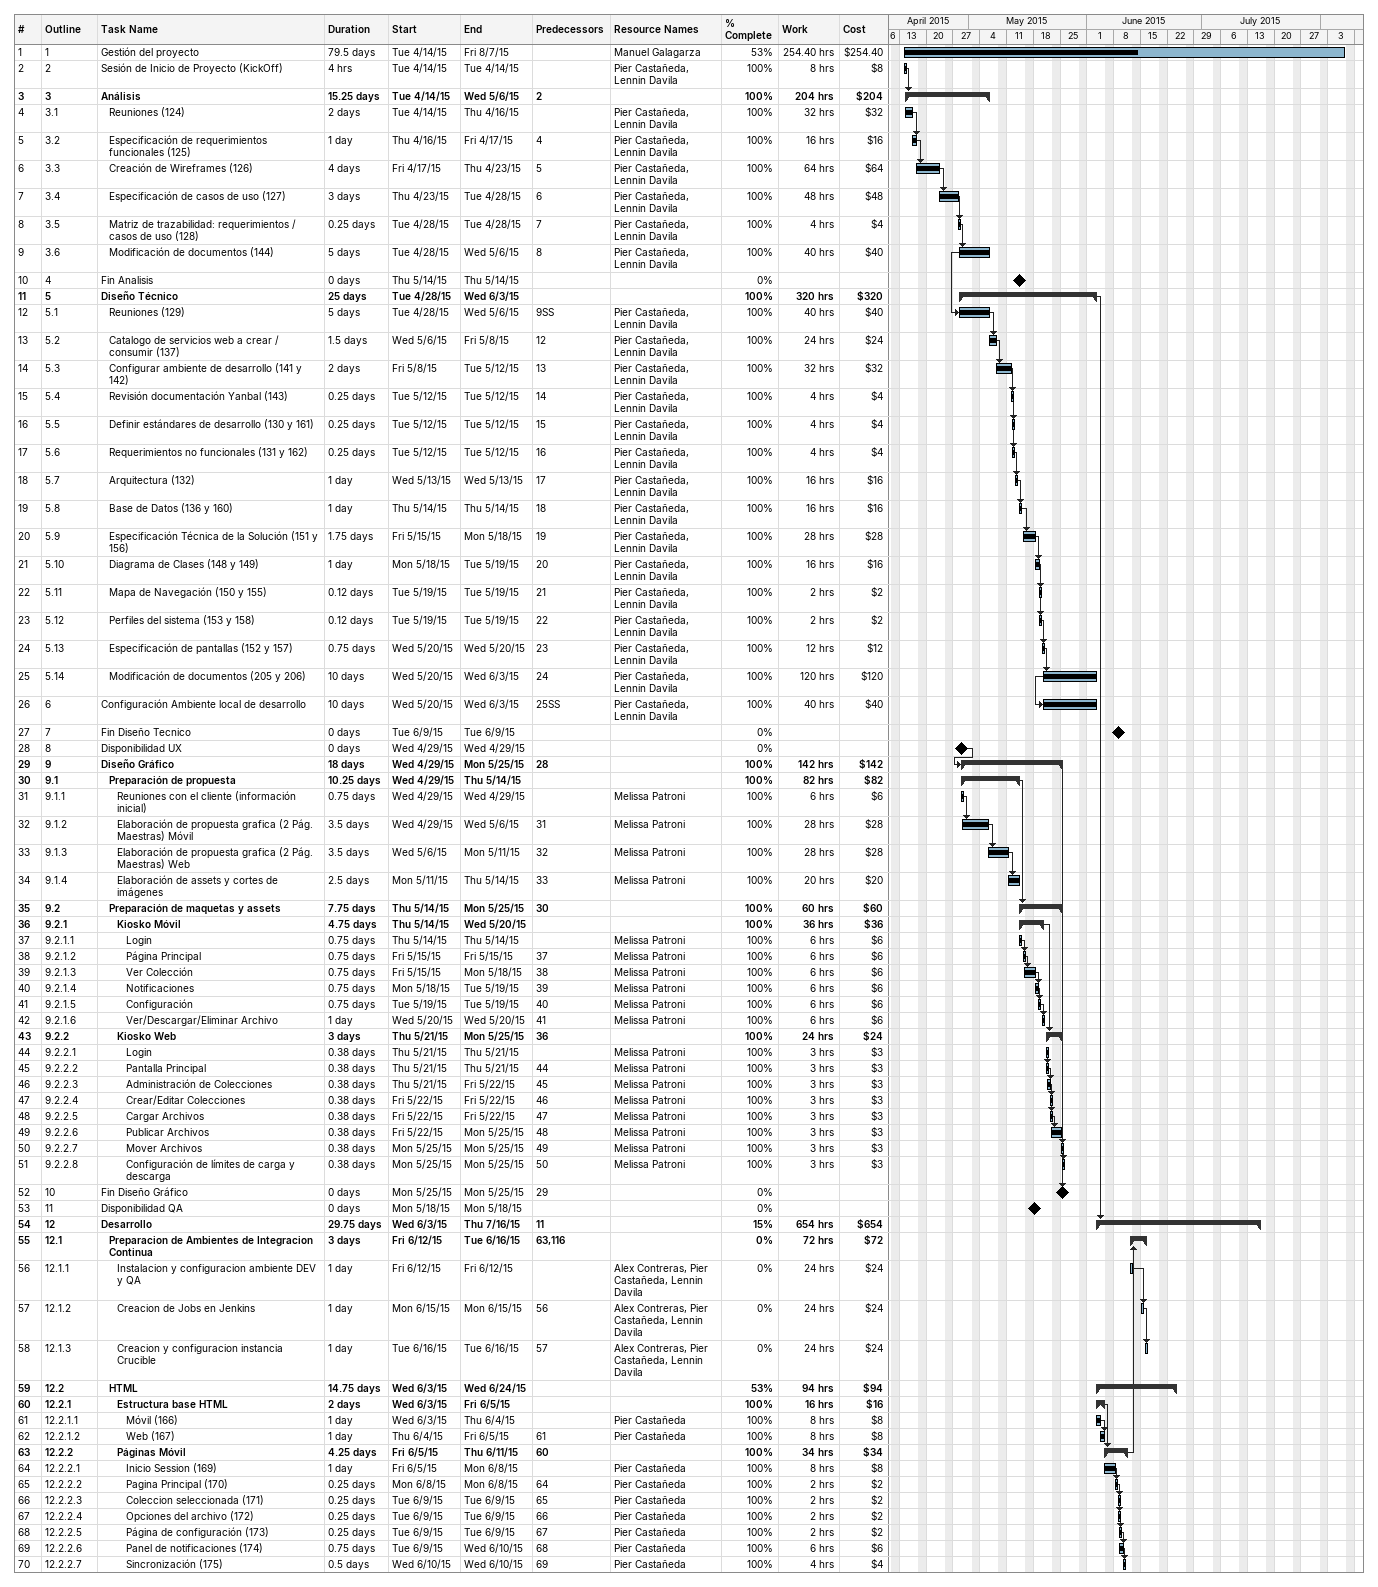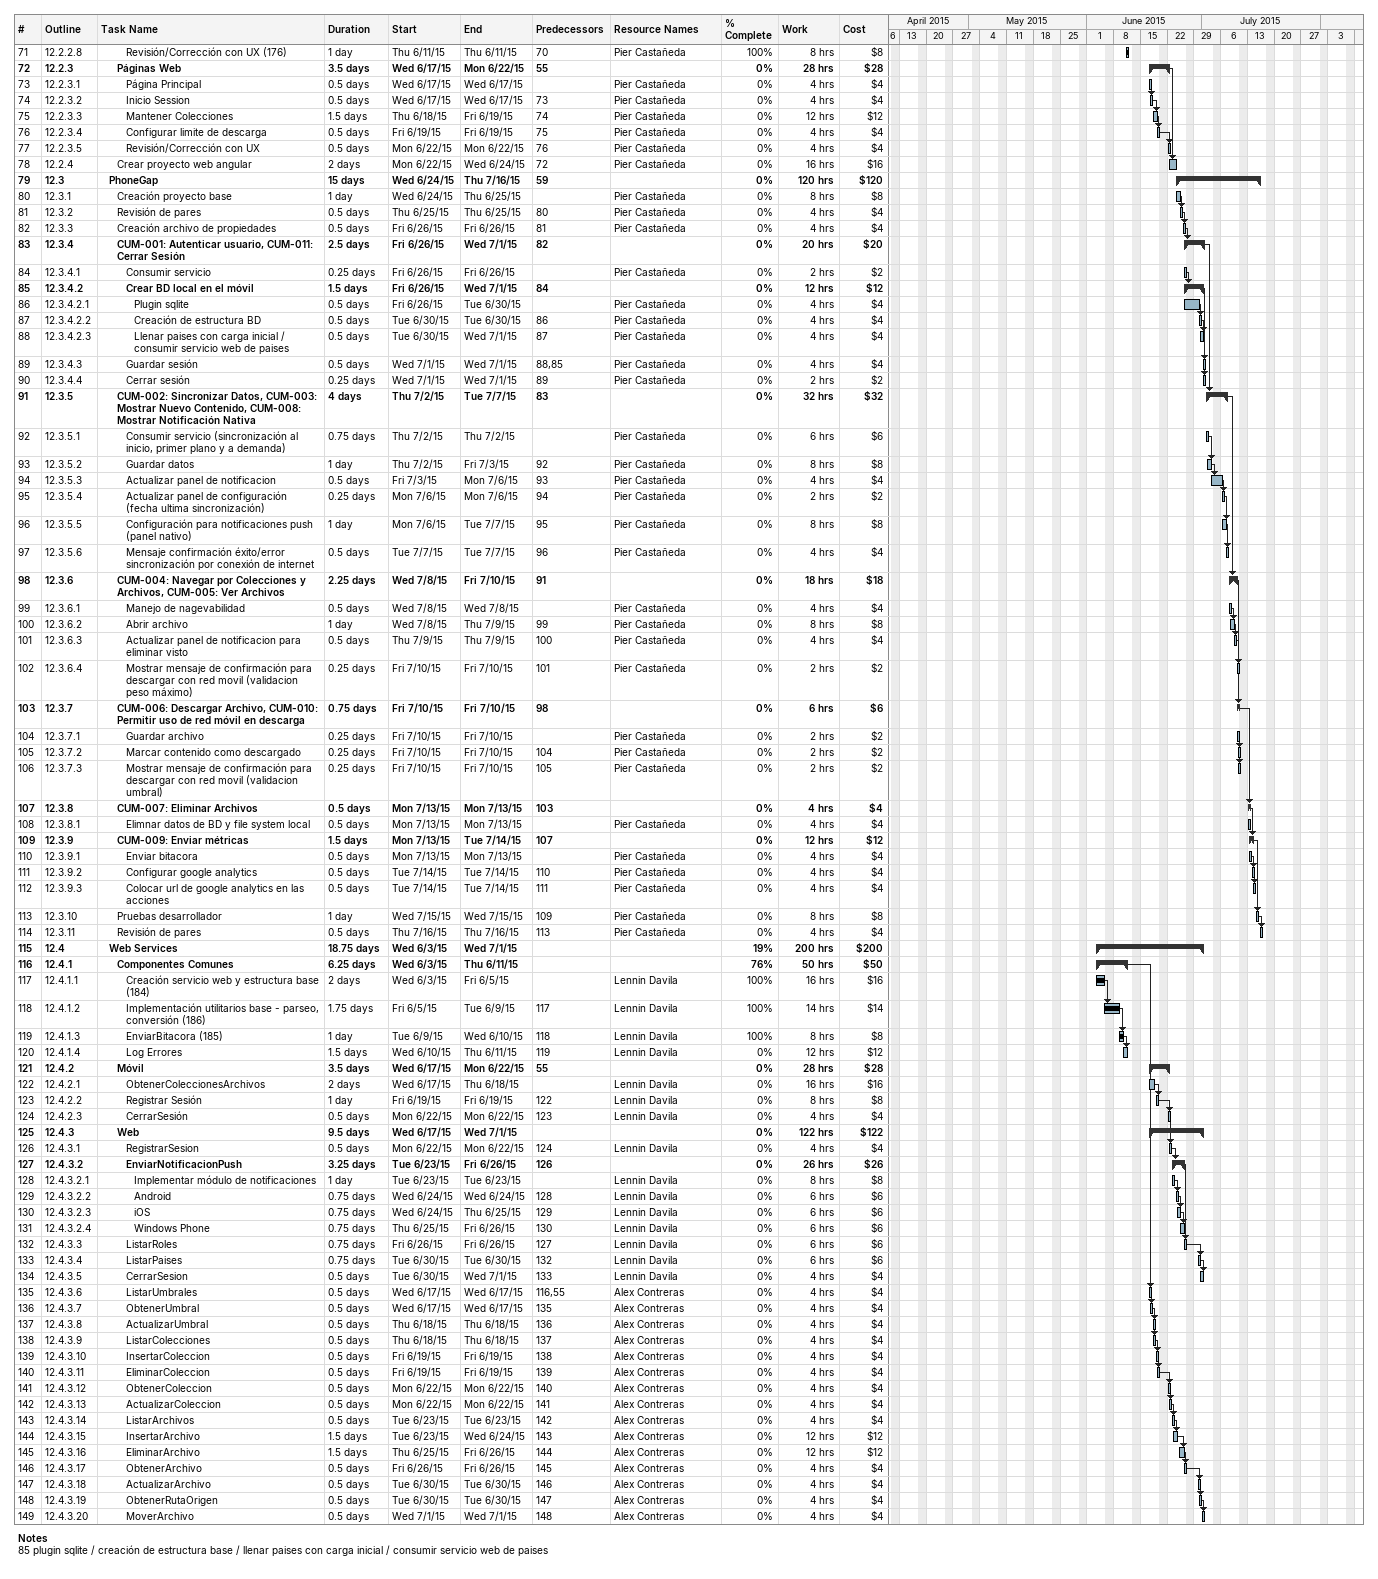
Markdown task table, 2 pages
| ID | WBS | Task | Duration | Start | Finish | Predecessors | Resources | % complete | Work (h) | Cost ($) |
|---|---|---|---|---|---|---|---|---|---|---|
| 1 | 1 | Gestión del proyecto | 79.5d | 2015-04-14 | 2015-08-07 |  | Manuel Galagarza | 53 | 254.40 | 254.40 |
| 2 | 2 | Sesión de Inicio de Proyecto (KickOff) | 4h | 2015-04-14 | 2015-04-14 |  | Pier Castañeda, Lennin Davila | 100 | 8 | 8 |
| 3 | 3 | **Análisis** | 15.25d | 2015-04-14 | 2015-05-06 | 2 |  | 100 | 204 | 204 |
| 4 | 3.1 | Reuniones (124) | 2d | 2015-04-14 | 2015-04-16 |  | Pier Castañeda, Lennin Davila | 100 | 32 | 32 |
| 5 | 3.2 | Especificación de requerimientos funcionales (125) | 1d | 2015-04-16 | 2015-04-17 | 4 | Pier Castañeda, Lennin Davila | 100 | 16 | 16 |
| 6 | 3.3 | Creación de Wireframes (126) | 4d | 2015-04-17 | 2015-04-23 | 5 | Pier Castañeda, Lennin Davila | 100 | 64 | 64 |
| 7 | 3.4 | Especificación de casos de uso (127) | 3d | 2015-04-23 | 2015-04-28 | 6 | Pier Castañeda, Lennin Davila | 100 | 48 | 48 |
| 8 | 3.5 | Matriz de trazabilidad: requerimientos / casos de uso (128) | 0.25d | 2015-04-28 | 2015-04-28 | 7 | Pier Castañeda, Lennin Davila | 100 | 4 | 4 |
| 9 | 3.6 | Modificación de documentos (144) | 5d | 2015-04-28 | 2015-05-06 | 8 | Pier Castañeda, Lennin Davila | 100 | 40 | 40 |
| 10 | 4 | Fin Analisis | 0d | 2015-05-14 | 2015-05-14 |  |  | 0 |  |  |
| 11 | 5 | **Diseño Técnico** | 25d | 2015-04-28 | 2015-06-03 |  |  | 100 | 320 | 320 |
| 12 | 5.1 | Reuniones (129) | 5d | 2015-04-28 | 2015-05-06 | 9SS | Pier Castañeda, Lennin Davila | 100 | 40 | 40 |
| 13 | 5.2 | Catalogo de servicios web a crear / consumir (137) | 1.5d | 2015-05-06 | 2015-05-08 | 12 | Pier Castañeda, Lennin Davila | 100 | 24 | 24 |
| 14 | 5.3 | Configurar ambiente de desarrollo (141 y 142) | 2d | 2015-05-08 | 2015-05-12 | 13 | Pier Castañeda, Lennin Davila | 100 | 32 | 32 |
| 15 | 5.4 | Revisión documentación Yanbal (143) | 0.25d | 2015-05-12 | 2015-05-12 | 14 | Pier Castañeda, Lennin Davila | 100 | 4 | 4 |
| 16 | 5.5 | Definir estándares de desarrollo (130 y 161) | 0.25d | 2015-05-12 | 2015-05-12 | 15 | Pier Castañeda, Lennin Davila | 100 | 4 | 4 |
| 17 | 5.6 | Requerimientos no funcionales (131 y 162) | 0.25d | 2015-05-12 | 2015-05-12 | 16 | Pier Castañeda, Lennin Davila | 100 | 4 | 4 |
| 18 | 5.7 | Arquitectura (132) | 1d | 2015-05-13 | 2015-05-13 | 17 | Pier Castañeda, Lennin Davila | 100 | 16 | 16 |
| 19 | 5.8 | Base de Datos (136 y 160) | 1d | 2015-05-14 | 2015-05-14 | 18 | Pier Castañeda, Lennin Davila | 100 | 16 | 16 |
| 20 | 5.9 | Especificación Técnica de la Solución (151 y 156) | 1.75d | 2015-05-15 | 2015-05-18 | 19 | Pier Castañeda, Lennin Davila | 100 | 28 | 28 |
| 21 | 5.10 | Diagrama de Clases (148 y 149) | 1d | 2015-05-18 | 2015-05-19 | 20 | Pier Castañeda, Lennin Davila | 100 | 16 | 16 |
| 22 | 5.11 | Mapa de Navegación (150 y 155) | 0.12d | 2015-05-19 | 2015-05-19 | 21 | Pier Castañeda, Lennin Davila | 100 | 2 | 2 |
| 23 | 5.12 | Perfiles del sistema (153 y 158) | 0.12d | 2015-05-19 | 2015-05-19 | 22 | Pier Castañeda, Lennin Davila | 100 | 2 | 2 |
| 24 | 5.13 | Especificación de pantallas (152 y 157) | 0.75d | 2015-05-20 | 2015-05-20 | 23 | Pier Castañeda, Lennin Davila | 100 | 12 | 12 |
| 25 | 5.14 | Modificación de documentos (205 y 206) | 10d | 2015-05-20 | 2015-06-03 | 24 | Pier Castañeda, Lennin Davila | 100 | 120 | 120 |
| 26 | 6 | Configuración Ambiente local de desarrollo | 10d | 2015-05-20 | 2015-06-03 | 25SS | Pier Castañeda, Lennin Davila | 100 | 40 | 40 |
| 27 | 7 | Fin Diseño Tecnico | 0d | 2015-06-09 | 2015-06-09 |  |  | 0 |  |  |
| 28 | 8 | Disponibilidad UX | 0d | 2015-04-29 | 2015-04-29 |  |  | 0 |  |  |
| 29 | 9 | **Diseño Gráfico** | 18d | 2015-04-29 | 2015-05-25 | 28 |  | 100 | 142 | 142 |
| 30 | 9.1 | **Preparación de propuesta** | 10.25d | 2015-04-29 | 2015-05-14 |  |  | 100 | 82 | 82 |
| 31 | 9.1.1 | Reuniones con el cliente (información inicial) | 0.75d | 2015-04-29 | 2015-04-29 |  | Melissa Patroni | 100 | 6 | 6 |
| 32 | 9.1.2 | Elaboración de propuesta grafica (2 Pág. Maestras) Móvil | 3.5d | 2015-04-29 | 2015-05-06 | 31 | Melissa Patroni | 100 | 28 | 28 |
| 33 | 9.1.3 | Elaboración de propuesta grafica (2 Pág. Maestras) Web | 3.5d | 2015-05-06 | 2015-05-11 | 32 | Melissa Patroni | 100 | 28 | 28 |
| 34 | 9.1.4 | Elaboración de assets y cortes de imágenes | 2.5d | 2015-05-11 | 2015-05-14 | 33 | Melissa Patroni | 100 | 20 | 20 |
| 35 | 9.2 | **Preparación de maquetas y assets** | 7.75d | 2015-05-14 | 2015-05-25 | 30 |  | 100 | 60 | 60 |
| 36 | 9.2.1 | **Kiosko Móvil** | 4.75d | 2015-05-14 | 2015-05-20 |  |  | 100 | 36 | 36 |
| 37 | 9.2.1.1 | Login | 0.75d | 2015-05-14 | 2015-05-14 |  | Melissa Patroni | 100 | 6 | 6 |
| 38 | 9.2.1.2 | Página Principal | 0.75d | 2015-05-15 | 2015-05-15 | 37 | Melissa Patroni | 100 | 6 | 6 |
| 39 | 9.2.1.3 | Ver Colección | 0.75d | 2015-05-15 | 2015-05-18 | 38 | Melissa Patroni | 100 | 6 | 6 |
| 40 | 9.2.1.4 | Notificaciones | 0.75d | 2015-05-18 | 2015-05-19 | 39 | Melissa Patroni | 100 | 6 | 6 |
| 41 | 9.2.1.5 | Configuración | 0.75d | 2015-05-19 | 2015-05-19 | 40 | Melissa Patroni | 100 | 6 | 6 |
| 42 | 9.2.1.6 | Ver/Descargar/Eliminar Archivo | 1d | 2015-05-20 | 2015-05-20 | 41 | Melissa Patroni | 100 | 6 | 6 |
| 43 | 9.2.2 | **Kiosko Web** | 3d | 2015-05-21 | 2015-05-25 | 36 |  | 100 | 24 | 24 |
| 44 | 9.2.2.1 | Login | 0.38d | 2015-05-21 | 2015-05-21 |  | Melissa Patroni | 100 | 3 | 3 |
| 45 | 9.2.2.2 | Pantalla Principal | 0.38d | 2015-05-21 | 2015-05-21 | 44 | Melissa Patroni | 100 | 3 | 3 |
| 46 | 9.2.2.3 | Administración de Colecciones | 0.38d | 2015-05-21 | 2015-05-22 | 45 | Melissa Patroni | 100 | 3 | 3 |
| 47 | 9.2.2.4 | Crear/Editar Colecciones | 0.38d | 2015-05-22 | 2015-05-22 | 46 | Melissa Patroni | 100 | 3 | 3 |
| 48 | 9.2.2.5 | Cargar Archivos | 0.38d | 2015-05-22 | 2015-05-22 | 47 | Melissa Patroni | 100 | 3 | 3 |
| 49 | 9.2.2.6 | Publicar Archivos | 0.38d | 2015-05-22 | 2015-05-25 | 48 | Melissa Patroni | 100 | 3 | 3 |
| 50 | 9.2.2.7 | Mover Archivos | 0.38d | 2015-05-25 | 2015-05-25 | 49 | Melissa Patroni | 100 | 3 | 3 |
| 51 | 9.2.2.8 | Configuración de límites de carga y descarga | 0.38d | 2015-05-25 | 2015-05-25 | 50 | Melissa Patroni | 100 | 3 | 3 |
| 52 | 10 | Fin Diseño Gráfico | 0d | 2015-05-25 | 2015-05-25 | 29 |  | 0 |  |  |
| 53 | 11 | Disponibilidad QA | 0d | 2015-05-18 | 2015-05-18 |  |  | 0 |  |  |
| 54 | 12 | **Desarrollo** | 29.75d | 2015-06-03 | 2015-07-16 | 11 |  | 15 | 654 | 654 |
| 55 | 12.1 | **Preparacion de Ambientes de Integracion Continua** | 3d | 2015-06-12 | 2015-06-16 | 63, 116 |  | 0 | 72 | 72 |
| 56 | 12.1.1 | Instalacion y configuracion ambiente DEV y QA | 1d | 2015-06-12 | 2015-06-12 |  | Alex Contreras, Pier Castañeda, Lennin Davila | 0 | 24 | 24 |
| 57 | 12.1.2 | Creacion de Jobs en Jenkins | 1d | 2015-06-15 | 2015-06-15 | 56 | Alex Contreras, Pier Castañeda, Lennin Davila | 0 | 24 | 24 |
| 58 | 12.1.3 | Creacion y configuracion instancia Crucible | 1d | 2015-06-16 | 2015-06-16 | 57 | Alex Contreras, Pier Castañeda, Lennin Davila | 0 | 24 | 24 |
| 59 | 12.2 | **HTML** | 14.75d | 2015-06-03 | 2015-06-24 |  |  | 53 | 94 | 94 |
| 60 | 12.2.1 | **Estructura base HTML** | 2d | 2015-06-03 | 2015-06-05 |  |  | 100 | 16 | 16 |
| 61 | 12.2.1.1 | Móvil (166) | 1d | 2015-06-03 | 2015-06-04 |  | Pier Castañeda | 100 | 8 | 8 |
| 62 | 12.2.1.2 | Web (167) | 1d | 2015-06-04 | 2015-06-05 | 61 | Pier Castañeda | 100 | 8 | 8 |
| 63 | 12.2.2 | **Páginas Móvil** | 4.25d | 2015-06-05 | 2015-06-11 | 60 |  | 100 | 34 | 34 |
| 64 | 12.2.2.1 | Inicio Session (169) | 1d | 2015-06-05 | 2015-06-08 |  | Pier Castañeda | 100 | 8 | 8 |
| 65 | 12.2.2.2 | Pagina Principal (170) | 0.25d | 2015-06-08 | 2015-06-08 | 64 | Pier Castañeda | 100 | 2 | 2 |
| 66 | 12.2.2.3 | Coleccion seleccionada (171) | 0.25d | 2015-06-09 | 2015-06-09 | 65 | Pier Castañeda | 100 | 2 | 2 |
| 67 | 12.2.2.4 | Opciones del archivo (172) | 0.25d | 2015-06-09 | 2015-06-09 | 66 | Pier Castañeda | 100 | 2 | 2 |
| 68 | 12.2.2.5 | Página de configuración (173) | 0.25d | 2015-06-09 | 2015-06-09 | 67 | Pier Castañeda | 100 | 2 | 2 |
| 69 | 12.2.2.6 | Panel de notificaciones (174) | 0.75d | 2015-06-09 | 2015-06-10 | 68 | Pier Castañeda | 100 | 6 | 6 |
| 70 | 12.2.2.7 | Sincronización (175) | 0.5d | 2015-06-10 | 2015-06-10 | 69 | Pier Castañeda | 100 | 4 | 4 |
| 71 | 12.2.2.8 | Revisión/Corrección con UX (176) | 1d | 2015-06-11 | 2015-06-11 | 70 | Pier Castañeda | 100 | 8 | 8 |
| 72 | 12.2.3 | **Páginas Web** | 3.5d | 2015-06-17 | 2015-06-22 | 55 |  | 0 | 28 | 28 |
| 73 | 12.2.3.1 | Página Principal | 0.5d | 2015-06-17 | 2015-06-17 |  | Pier Castañeda | 0 | 4 | 4 |
| 74 | 12.2.3.2 | Inicio Session | 0.5d | 2015-06-17 | 2015-06-17 | 73 | Pier Castañeda | 0 | 4 | 4 |
| 75 | 12.2.3.3 | Mantener Colecciones | 1.5d | 2015-06-18 | 2015-06-19 | 74 | Pier Castañeda | 0 | 12 | 12 |
| 76 | 12.2.3.4 | Configurar limite de descarga | 0.5d | 2015-06-19 | 2015-06-19 | 75 | Pier Castañeda | 0 | 4 | 4 |
| 77 | 12.2.3.5 | Revisión/Corrección con UX | 0.5d | 2015-06-22 | 2015-06-22 | 76 | Pier Castañeda | 0 | 4 | 4 |
| 78 | 12.2.4 | Crear proyecto web angular | 2d | 2015-06-22 | 2015-06-24 | 72 | Pier Castañeda | 0 | 16 | 16 |
| 79 | 12.3 | **PhoneGap** | 15d | 2015-06-24 | 2015-07-16 | 59 |  | 0 | 120 | 120 |
| 80 | 12.3.1 | Creación proyecto base | 1d | 2015-06-24 | 2015-06-25 |  | Pier Castañeda | 0 | 8 | 8 |
| 81 | 12.3.2 | Revisión de pares | 0.5d | 2015-06-25 | 2015-06-25 | 80 | Pier Castañeda | 0 | 4 | 4 |
| 82 | 12.3.3 | Creación archivo de propiedades | 0.5d | 2015-06-26 | 2015-06-26 | 81 | Pier Castañeda | 0 | 4 | 4 |
| 83 | 12.3.4 | **CUM-001: Autenticar usuario, CUM-011: Cerrar Sesión** | 2.5d | 2015-06-26 | 2015-07-01 | 82 |  | 0 | 20 | 20 |
| 84 | 12.3.4.1 | Consumir servicio | 0.25d | 2015-06-26 | 2015-06-26 |  | Pier Castañeda | 0 | 2 | 2 |
| 85 | 12.3.4.2 | **Crear BD local en el móvil** | 1.5d | 2015-06-26 | 2015-07-01 | 84 |  | 0 | 12 | 12 |
| 86 | 12.3.4.2.1 | Plugin sqlite | 0.5d | 2015-06-26 | 2015-06-30 |  | Pier Castañeda | 0 | 4 | 4 |
| 87 | 12.3.4.2.2 | Creación de estructura BD | 0.5d | 2015-06-30 | 2015-06-30 | 86 | Pier Castañeda | 0 | 4 | 4 |
| 88 | 12.3.4.2.3 | Llenar paises con carga inicial / consumir servicio web de paises | 0.5d | 2015-06-30 | 2015-07-01 | 87 | Pier Castañeda | 0 | 4 | 4 |
| 89 | 12.3.4.3 | Guardar sesión | 0.5d | 2015-07-01 | 2015-07-01 | 88, 85 | Pier Castañeda | 0 | 4 | 4 |
| 90 | 12.3.4.4 | Cerrar sesión | 0.25d | 2015-07-01 | 2015-07-01 | 89 | Pier Castañeda | 0 | 2 | 2 |
| 91 | 12.3.5 | **CUM-002: Sincronizar Datos, CUM-003: Mostrar Nuevo Contenido, CUM-008: Mostrar Notificación Nativa** | 4d | 2015-07-02 | 2015-07-07 | 83 |  | 0 | 32 | 32 |
| 92 | 12.3.5.1 | Consumir servicio (sincronización al inicio, primer plano y a demanda) | 0.75d | 2015-07-02 | 2015-07-02 |  | Pier Castañeda | 0 | 6 | 6 |
| 93 | 12.3.5.2 | Guardar datos | 1d | 2015-07-02 | 2015-07-03 | 92 | Pier Castañeda | 0 | 8 | 8 |
| 94 | 12.3.5.3 | Actualizar panel de notificacion | 0.5d | 2015-07-03 | 2015-07-06 | 93 | Pier Castañeda | 0 | 4 | 4 |
| 95 | 12.3.5.4 | Actualizar panel de configuración (fecha ultima sincronización) | 0.25d | 2015-07-06 | 2015-07-06 | 94 | Pier Castañeda | 0 | 2 | 2 |
| 96 | 12.3.5.5 | Configuración para notificaciones push (panel nativo) | 1d | 2015-07-06 | 2015-07-07 | 95 | Pier Castañeda | 0 | 8 | 8 |
| 97 | 12.3.5.6 | Mensaje confirmación éxito/error sincronización por conexión de internet | 0.5d | 2015-07-07 | 2015-07-07 | 96 | Pier Castañeda | 0 | 4 | 4 |
| 98 | 12.3.6 | **CUM-004: Navegar por Colecciones y Archivos, CUM-005: Ver Archivos** | 2.25d | 2015-07-08 | 2015-07-10 | 91 |  | 0 | 18 | 18 |
| 99 | 12.3.6.1 | Manejo de nagevabilidad | 0.5d | 2015-07-08 | 2015-07-08 |  | Pier Castañeda | 0 | 4 | 4 |
| 100 | 12.3.6.2 | Abrir archivo | 1d | 2015-07-08 | 2015-07-09 | 99 | Pier Castañeda | 0 | 8 | 8 |
| 101 | 12.3.6.3 | Actualizar panel de notificacion para eliminar visto | 0.5d | 2015-07-09 | 2015-07-09 | 100 | Pier Castañeda | 0 | 4 | 4 |
| 102 | 12.3.6.4 | Mostrar mensaje de confirmación para descargar con red movil (validacion peso máximo) | 0.25d | 2015-07-10 | 2015-07-10 | 101 | Pier Castañeda | 0 | 2 | 2 |
| 103 | 12.3.7 | **CUM-006: Descargar Archivo, CUM-010: Permitir uso de red móvil en descarga** | 0.75d | 2015-07-10 | 2015-07-10 | 98 |  | 0 | 6 | 6 |
| 104 | 12.3.7.1 | Guardar archivo | 0.25d | 2015-07-10 | 2015-07-10 |  | Pier Castañeda | 0 | 2 | 2 |
| 105 | 12.3.7.2 | Marcar contenido como descargado | 0.25d | 2015-07-10 | 2015-07-10 | 104 | Pier Castañeda | 0 | 2 | 2 |
| 106 | 12.3.7.3 | Mostrar mensaje de confirmación para descargar con red movil (validacion umbral) | 0.25d | 2015-07-10 | 2015-07-10 | 105 | Pier Castañeda | 0 | 2 | 2 |
| 107 | 12.3.8 | **CUM-007: Eliminar Archivos** | 0.5d | 2015-07-13 | 2015-07-13 | 103 |  | 0 | 4 | 4 |
| 108 | 12.3.8.1 | Elimnar datos de BD y file system local | 0.5d | 2015-07-13 | 2015-07-13 |  | Pier Castañeda | 0 | 4 | 4 |
| 109 | 12.3.9 | **CUM-009: Enviar métricas** | 1.5d | 2015-07-13 | 2015-07-14 | 107 |  | 0 | 12 | 12 |
| 110 | 12.3.9.1 | Enviar bitacora | 0.5d | 2015-07-13 | 2015-07-13 |  | Pier Castañeda | 0 | 4 | 4 |
| 111 | 12.3.9.2 | Configurar google analytics | 0.5d | 2015-07-14 | 2015-07-14 | 110 | Pier Castañeda | 0 | 4 | 4 |
| 112 | 12.3.9.3 | Colocar url de google analytics en las acciones | 0.5d | 2015-07-14 | 2015-07-14 | 111 | Pier Castañeda | 0 | 4 | 4 |
| 113 | 12.3.10 | Pruebas desarrollador | 1d | 2015-07-15 | 2015-07-15 | 109 | Pier Castañeda | 0 | 8 | 8 |
| 114 | 12.3.11 | Revisión de pares | 0.5d | 2015-07-16 | 2015-07-16 | 113 | Pier Castañeda | 0 | 4 | 4 |
| 115 | 12.4 | **Web Services** | 18.75d | 2015-06-03 | 2015-07-01 |  |  | 19 | 200 | 200 |
| 116 | 12.4.1 | **Componentes Comunes** | 6.25d | 2015-06-03 | 2015-06-11 |  |  | 76 | 50 | 50 |
| 117 | 12.4.1.1 | Creación servicio web y estructura base (184) | 2d | 2015-06-03 | 2015-06-05 |  | Lennin Davila | 100 | 16 | 16 |
| 118 | 12.4.1.2 | Implementación utilitarios base - parseo, conversión (186) | 1.75d | 2015-06-05 | 2015-06-09 | 117 | Lennin Davila | 100 | 14 | 14 |
| 119 | 12.4.1.3 | EnviarBitacora (185) | 1d | 2015-06-09 | 2015-06-10 | 118 | Lennin Davila | 100 | 8 | 8 |
| 120 | 12.4.1.4 | Log Errores | 1.5d | 2015-06-10 | 2015-06-11 | 119 | Lennin Davila | 0 | 12 | 12 |
| 121 | 12.4.2 | **Móvil** | 3.5d | 2015-06-17 | 2015-06-22 | 55 |  | 0 | 28 | 28 |
| 122 | 12.4.2.1 | ObtenerColeccionesArchivos | 2d | 2015-06-17 | 2015-06-18 |  | Lennin Davila | 0 | 16 | 16 |
| 123 | 12.4.2.2 | Registrar Sesión | 1d | 2015-06-19 | 2015-06-19 | 122 | Lennin Davila | 0 | 8 | 8 |
| 124 | 12.4.2.3 | CerrarSesión | 0.5d | 2015-06-22 | 2015-06-22 | 123 | Lennin Davila | 0 | 4 | 4 |
| 125 | 12.4.3 | **Web** | 9.5d | 2015-06-17 | 2015-07-01 |  |  | 0 | 122 | 122 |
| 126 | 12.4.3.1 | RegistrarSesion | 0.5d | 2015-06-22 | 2015-06-22 | 124 | Lennin Davila | 0 | 4 | 4 |
| 127 | 12.4.3.2 | **EnviarNotificacionPush** | 3.25d | 2015-06-23 | 2015-06-26 | 126 |  | 0 | 26 | 26 |
| 128 | 12.4.3.2.1 | Implementar módulo de notificaciones | 1d | 2015-06-23 | 2015-06-23 |  | Lennin Davila | 0 | 8 | 8 |
| 129 | 12.4.3.2.2 | Android | 0.75d | 2015-06-24 | 2015-06-24 | 128 | Lennin Davila | 0 | 6 | 6 |
| 130 | 12.4.3.2.3 | iOS | 0.75d | 2015-06-24 | 2015-06-25 | 129 | Lennin Davila | 0 | 6 | 6 |
| 131 | 12.4.3.2.4 | Windows Phone | 0.75d | 2015-06-25 | 2015-06-26 | 130 | Lennin Davila | 0 | 6 | 6 |
| 132 | 12.4.3.3 | ListarRoles | 0.75d | 2015-06-26 | 2015-06-26 | 127 | Lennin Davila | 0 | 6 | 6 |
| 133 | 12.4.3.4 | ListarPaises | 0.75d | 2015-06-30 | 2015-06-30 | 132 | Lennin Davila | 0 | 6 | 6 |
| 134 | 12.4.3.5 | CerrarSesion | 0.5d | 2015-06-30 | 2015-07-01 | 133 | Lennin Davila | 0 | 4 | 4 |
| 135 | 12.4.3.6 | ListarUmbrales | 0.5d | 2015-06-17 | 2015-06-17 | 116, 55 | Alex Contreras | 0 | 4 | 4 |
| 136 | 12.4.3.7 | ObtenerUmbral | 0.5d | 2015-06-17 | 2015-06-17 | 135 | Alex Contreras | 0 | 4 | 4 |
| 137 | 12.4.3.8 | ActualizarUmbral | 0.5d | 2015-06-18 | 2015-06-18 | 136 | Alex Contreras | 0 | 4 | 4 |
| 138 | 12.4.3.9 | ListarColecciones | 0.5d | 2015-06-18 | 2015-06-18 | 137 | Alex Contreras | 0 | 4 | 4 |
| 139 | 12.4.3.10 | InsertarColeccion | 0.5d | 2015-06-19 | 2015-06-19 | 138 | Alex Contreras | 0 | 4 | 4 |
| 140 | 12.4.3.11 | EliminarColeccion | 0.5d | 2015-06-19 | 2015-06-19 | 139 | Alex Contreras | 0 | 4 | 4 |
| 141 | 12.4.3.12 | ObtenerColeccion | 0.5d | 2015-06-22 | 2015-06-22 | 140 | Alex Contreras | 0 | 4 | 4 |
| 142 | 12.4.3.13 | ActualizarColeccion | 0.5d | 2015-06-22 | 2015-06-22 | 141 | Alex Contreras | 0 | 4 | 4 |
| 143 | 12.4.3.14 | ListarArchivos | 0.5d | 2015-06-23 | 2015-06-23 | 142 | Alex Contreras | 0 | 4 | 4 |
| 144 | 12.4.3.15 | InsertarArchivo | 1.5d | 2015-06-23 | 2015-06-24 | 143 | Alex Contreras | 0 | 12 | 12 |
| 145 | 12.4.3.16 | EliminarArchivo | 1.5d | 2015-06-25 | 2015-06-26 | 144 | Alex Contreras | 0 | 12 | 12 |
| 146 | 12.4.3.17 | ObtenerArchivo | 0.5d | 2015-06-26 | 2015-06-26 | 145 | Alex Contreras | 0 | 4 | 4 |
| 147 | 12.4.3.18 | ActualizarArchivo | 0.5d | 2015-06-30 | 2015-06-30 | 146 | Alex Contreras | 0 | 4 | 4 |
| 148 | 12.4.3.19 | ObtenerRutaOrigen | 0.5d | 2015-06-30 | 2015-06-30 | 147 | Alex Contreras | 0 | 4 | 4 |
| 149 | 12.4.3.20 | MoverArchivo | 0.5d | 2015-07-01 | 2015-07-01 | 148 | Alex Contreras | 0 | 4 | 4 |

Notes
- 85: plugin sqlite / creación de estructura base / llenar paises con carga inicial / consumir servicio web de paises
